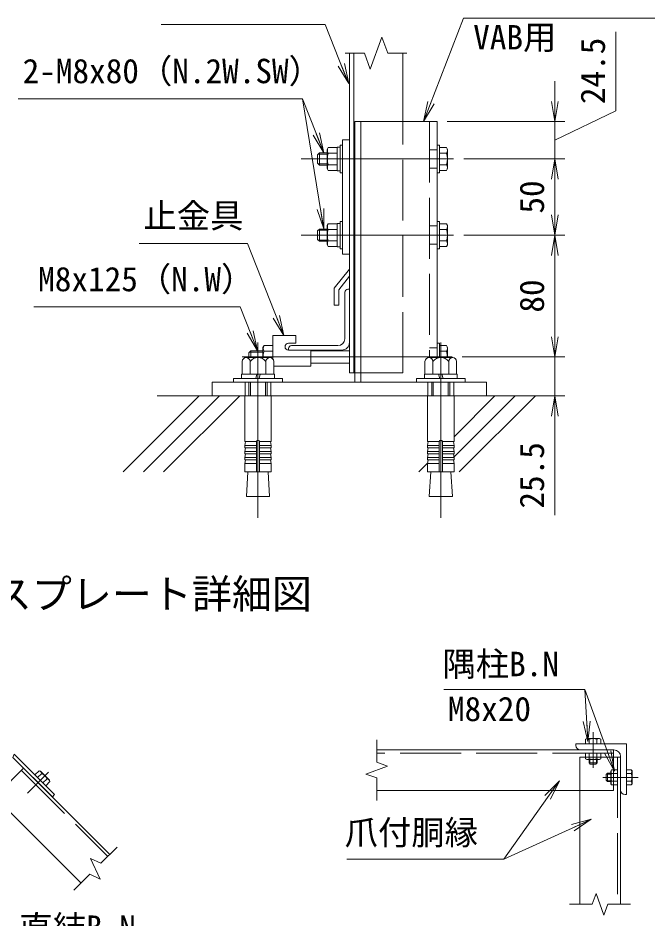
# Model space of a CAD drawing. Units: millimetres, scale not verified, with parts at other scales. Extents: x -4200 to 4200, y -2970 to 2970.
# Drawn here: x 2296 to 3536, y -241 to 1534 of the extents above; entities that cross this region are included whole.
import ezdxf
from ezdxf.enums import TextEntityAlignment as Align

# ---------------------------------------------------------------- set-up
doc = ezdxf.new("R2010")
doc.units = ezdxf.units.MM
doc.header["$LTSCALE"] = 20
doc.linetypes.add('DASHED', pattern=[7.5, 6, -1.5])
doc.linetypes.add('USER1', pattern=[50.8, 31.75, -6.35, 6.35, -6.35])
for name, color, linetype, lineweight in [('0-0_D-STR1', 1, 'Continuous', 18), ('0-1_D-BMK', 2, 'USER1', 13), ('0-2_D-STR-DIM', 7, 'Continuous', 9), ('0-3_D-STR3', 3, 'Continuous', 13), ('0-5_0', 7, 'Continuous', 9), ('0-7_D-STR-TXT', 7, 'Continuous', 9), ('0-A_D-BGD', 7, 'Continuous', 9), ('0-B_D-DCR-HCH', 7, 'Continuous', 9)]:
    doc.layers.add(name, color=color, linetype=linetype, lineweight=lineweight)
doc.layers.add('0-9_D-TTL-TXT', color=7, linetype='Continuous')
doc.styles.add('ＭＳ ゴシック', font='')
doc.styles.get('ＭＳ ゴシック').set_extended_font_data('MS Gothic')

# ---------------------------------------------------------------- blocks, each defined once
blk = doc.blocks.new('_Open')
at = {"layer": '0-5_0'}
blk.add_line((-20, 3.33), (0, 0), dxfattribs=at)
blk.add_lwpolyline([(-20, -3.33), (0, 0), (-20, 0)], dxfattribs=at)

msp = doc.modelspace()

# ---------------------------------------------------------------- linework, layer by layer
at = {"layer": '0-0_D-STR1'}
for p, q in [((2948.34, 834.74), (2948.34, 1464.65)), ((2957.34, 834.74), (2957.34, 1464.65)), ((3053.34, 1329.74), (3053.34, 1464.65)), ((2918.34, 1001.61), (2948.34, 1039.11)), ((2948.34, 1025.39), (2948.34, 1039.11)), ((2927.34, 998.24), (2948.34, 1025.39)), ((2927.34, 968.61), (2927.34, 998.24)), ((2939.34, 902.24), (2939.34, 993.74)), ((2945.34, 999.74), (2948.34, 999.74)), ((2948.34, 894.74), (2948.34, 999.74)), ((2834.34, 888.74), (2925.84, 888.74)), ((2828.34, 882.74), (2828.34, 879.74)), ((2828.34, 879.74), (2933.34, 879.74)), ((2958.84, 834.74), (2948.34, 834.74)), ((3468.13, 92.26), (3002.13, 92.26)), ((3394.13, 104.26), (3494.13, 104.26)), ((3394.13, 101.26), (3394.13, 104.26)), ((3469.13, 92.26), (3403.13, 92.26)), ((3494.13, 104.26), (3494.13, 4.26)), ((3402.13, 78.26), (3402.13, -211.74)), ((3482.13, 13.26), (3482.13, 79.26)), ((2306.97, 56.26), (2250.4, -0.3)), ((2306.97, 56.26), (2476.67, -113.44)), ((3402.13, 12.26), (3002.13, 12.26)), ((3494.13, 4.26), (3491.13, 4.26)), ((2250.4, -0.3), (2420.1, -170.01))]:
    msp.add_line(p, q, dxfattribs=at)
at = {"layer": '0-0_D-STR1', "linetype": 'DASHED'}
for p, q in [((3053.34, 834.74), (3053.34, 1329.74)), ((2958.84, 834.74), (3053.34, 834.74)), ((3468.13, 12.26), (3468.13, 92.26)), ((3468.13, 86.26), (3002.13, 86.26)), ((3476.13, 78.26), (3476.13, -211.74)), ((2302.72, 52.02), (2472.43, -117.68)), ((3468.13, 12.26), (3402.13, 12.26))]:
    msp.add_line(p, q, dxfattribs=at)
at = {"layer": '0-0_D-STR1'}
for points in [[(2927.34, 968.61), (2918.34, 968.61), (2918.34, 1001.61)], [(3402.13, 78.26), (3482.13, 78.26), (3482.13, -211.74)]]:
    msp.add_lwpolyline(points, dxfattribs=at)
for centre, radius, start, end in [((2945.34, 993.74), 6, 90, 180), ((2834.34, 882.74), 6, 90, 180), ((2925.84, 902.24), 13.5, 270, 0), ((2933.34, 894.74), 15, 270, 0), ((3403.13, 101.26), 9, 180, 270), ((3469.13, 79.26), 13, 360, 90), ((3491.13, 13.26), 9, 180, 270)]:
    msp.add_arc(centre, radius, start, end, dxfattribs=at)
at = {"layer": '0-1_D-BMK'}
for p, q in [((2853.41, 1256.24), (3153.41, 1256.24)), ((2853.41, 1106.24), (3153.41, 1106.24)), ((2768.34, 894.46), (2768.34, 549.47)), ((3128.34, 894.46), (3128.34, 549.47)), ((2737.5, 866.24), (3150.41, 866.24)), ((3428.13, 57.26), (3428.13, 127.26)), ((2356, 48.73), (2314.5, 7.23)), ((3447.13, 38.26), (3517.13, 38.26))]:
    msp.add_line(p, q, dxfattribs=at)
at = {"layer": '0-2_D-STR-DIM'}
for p, q in [((3012.38, 1496.37), (2989.3, 1432.94)), ((3023.93, 1464.65), (3012.38, 1496.37)), ((2940.09, 1464.65), (2977.75, 1464.65)), ((2989.3, 1432.94), (2977.75, 1464.65)), ((3023.93, 1464.65), (3061.59, 1464.65)), ((3352.7, 1369.74), (3352.7, 1409.74)), ((3140.84, 1329.74), (3372.7, 1329.74)), ((3352.7, 1329.74), (3352.7, 1256.24)), ((3352.7, 1329.74), (3352.7, 1256.24)), ((3173.41, 1256.24), (3372.7, 1256.24)), ((3173.41, 1256.24), (3372.7, 1256.24)), ((3352.7, 1216.24), (3352.7, 1146.24)), ((3352.7, 1216.24), (3352.7, 1176.24)), ((3173.41, 1106.24), (3372.7, 1106.24)), ((3173.41, 1106.24), (3372.7, 1106.24)), ((3352.7, 906.24), (3352.7, 1066.24)), ((3352.7, 906.24), (3352.7, 946.24)), ((3170.41, 866.24), (3372.7, 866.24)), ((3170.41, 866.24), (3372.7, 866.24)), ((3352.7, 866.24), (3352.7, 789.74)), ((3238.34, 789.74), (3372.7, 789.74)), ((3352.7, 749.74), (3352.7, 554.65)), ((3002.13, 112.52), (3002.13, 67.91)), ((3002.13, 37.13), (3002.13, -7.48)), ((2490.81, -99.3), (2459.27, -130.84)), ((2438.88, -121.33), (2457.9, -162.12)), ((2459.27, -130.84), (2438.88, -121.33)), ((2437.5, -152.61), (2405.96, -184.15)), ((2457.9, -162.12), (2437.5, -152.61)), ((3426.48, -211.74), (3434.18, -190.59)), ((3434.18, -190.59), (3449.57, -232.88)), ((3381.87, -211.74), (3426.48, -211.74)), ((3449.57, -232.88), (3457.26, -211.74)), ((3457.26, -211.74), (3501.87, -211.74))]:
    msp.add_line(p, q, dxfattribs=at)
for points in [[(3831.12, 1533.85), (3172.93, 1533.85), (3095.12, 1331.6)], [(2578.06, 1521.39), (2900.7, 1521.39), (2946.19, 1406.44)], [(3352.7, 1292.99), (3472.66, 1351.28), (3472.66, 1506.38)], [(2296.38, 1375), (2855.74, 1375), (2897.21, 1270.21)], [(2296.38, 1375), (2855.74, 1375), (2897.63, 1120.32)], [(2534.22, 1090), (2747.41, 1090), (2818.6, 910.1)], [(2326.96, 965.25), (2733.34, 965.25), (2766.97, 880.25)], [(3002.13, 67.91), (3023.28, 60.22), (2980.99, 44.83), (3002.13, 37.13)]]:
    msp.add_lwpolyline(points, dxfattribs=at)
at = {"layer": '0-3_D-STR3'}
for p, q in [((2958.84, 816.74), (2958.84, 1329.74)), ((3120.84, 1329.74), (2958.84, 1329.74)), ((2970.84, 816.74), (2970.84, 1329.74)), ((3120.84, 865.04), (3120.84, 1329.74)), ((2924.04, 1233.72), (2924.04, 1278.75)), ((2930.04, 1283.24), (2930.04, 1229.24)), ((2934.84, 1283.24), (2930.04, 1283.24)), ((3120.84, 1283.24), (3120.84, 1229.24)), ((3125.64, 1283.24), (3120.84, 1283.24)), ((3125.64, 1278.75), (3139.45, 1278.75)), ((3125.64, 1233.72), (3125.64, 1278.75)), ((3141.54, 1275.14), (3139.45, 1278.75)), ((2889.24, 1268.24), (2885.64, 1264.64)), ((2885.64, 1264.64), (2885.64, 1247.84)), ((2904.54, 1265.99), (2886.99, 1265.99)), ((2889.24, 1268.24), (2889.24, 1244.24)), ((2904.54, 1268.24), (2889.24, 1268.24)), ((2904.54, 1237.49), (2904.54, 1274.99)), ((2924.04, 1267.5), (2906.71, 1267.5)), ((3125.64, 1267.5), (3139.45, 1267.5)), ((3141.54, 1237.34), (3141.54, 1275.14)), ((2889.24, 1244.24), (2885.64, 1247.84)), ((2904.54, 1246.49), (2886.99, 1246.49)), ((2904.54, 1244.24), (2889.24, 1244.24)), ((2924.04, 1244.98), (2906.71, 1244.98)), ((3125.64, 1244.98), (3139.45, 1244.98)), ((3125.64, 1233.72), (3139.45, 1233.72)), ((3141.54, 1237.34), (3139.45, 1233.72)), ((2889.24, 1118.24), (2885.64, 1114.64)), ((2889.24, 1118.24), (2889.24, 1094.24)), ((2904.54, 1118.24), (2889.24, 1118.24)), ((2904.54, 1087.49), (2904.54, 1124.99)), ((2924.04, 1083.72), (2924.04, 1128.75)), ((2930.04, 1133.24), (2930.04, 1079.24)), ((2934.84, 1133.24), (2930.04, 1133.24)), ((3120.84, 1133.24), (3120.84, 1079.24)), ((3125.64, 1133.24), (3120.84, 1133.24)), ((3125.64, 1128.75), (3139.45, 1128.75)), ((3125.64, 1083.72), (3125.64, 1128.75)), ((3141.54, 1125.14), (3139.45, 1128.75)), ((3141.54, 1087.34), (3141.54, 1125.14)), ((2885.64, 1114.64), (2885.64, 1097.84)), ((2904.54, 1115.99), (2886.99, 1115.99)), ((2924.04, 1117.5), (2906.71, 1117.5)), ((3125.64, 1117.5), (3139.45, 1117.5)), ((2889.24, 1094.24), (2885.64, 1097.84)), ((2904.54, 1096.49), (2886.99, 1096.49)), ((2904.54, 1094.24), (2889.24, 1094.24)), ((2924.04, 1094.98), (2906.71, 1094.98)), ((3125.64, 1094.98), (3139.45, 1094.98)), ((3125.64, 1083.72), (3139.45, 1083.72)), ((3141.54, 1087.34), (3139.45, 1083.72)), ((2797.59, 908.24), (2842.59, 908.24)), ((2797.59, 862.38), (2797.59, 908.24)), ((2842.59, 893.24), (2842.59, 908.24)), ((2797.59, 862.38), (2797.59, 888.76)), ((2828.34, 893.24), (2842.59, 893.24)), ((3120.84, 893.24), (3120.84, 865.04)), ((3125.64, 893.24), (3120.84, 893.24)), ((3125.64, 893.24), (3125.64, 865.04)), ((3125.64, 888.76), (3139.45, 888.76)), ((3125.64, 865.04), (3125.64, 888.76)), ((3141.54, 885.14), (3139.45, 888.76)), ((2754.24, 878.24), (2750.64, 874.64)), ((2750.64, 874.64), (2750.64, 865.04)), ((2778.09, 875.99), (2751.99, 875.99)), ((2754.24, 878.24), (2754.24, 865.04)), ((2778.09, 878.24), (2754.24, 878.24)), ((2778.09, 865.04), (2778.09, 884.99)), ((2797.59, 877.5), (2780.26, 877.5)), ((2828.34, 879.74), (2872.59, 879.74)), ((2872.59, 848.24), (2872.59, 879.74)), ((2948.34, 878.24), (2872.59, 878.24)), ((3125.64, 877.5), (3139.45, 877.5)), ((3141.54, 865.04), (3141.54, 885.14)), ((2948.34, 854.24), (2872.59, 854.24)), ((2799.52, 848.24), (2872.59, 848.24)), ((3102.39, 789.74), (3154.29, 789.74)), ((3415.53, 114.86), (3413.12, 113.47)), ((3413.12, 104.26), (3413.12, 113.47)), ((3440.73, 114.86), (3415.53, 114.86)), ((3420.63, 104.26), (3420.63, 113.47)), ((3435.64, 104.26), (3435.64, 113.47)), ((3440.73, 114.86), (3443.14, 113.47)), ((3443.14, 104.26), (3443.14, 113.47)), ((3443.14, 104.26), (3413.12, 104.26)), ((2285.75, 77.48), (2363.54, -0.3)), ((3413.12, 86.26), (3413.12, 74.71)), ((3413.12, 86.26), (3443.14, 86.26)), ((3413.12, 74.71), (3415.63, 73.26)), ((3415.63, 73.26), (3440.63, 73.26)), ((3420.13, 73.26), (3420.13, 66.66)), ((3420.63, 86.26), (3420.63, 74.71)), ((3421.63, 73.26), (3421.63, 65.16)), ((3434.63, 73.26), (3434.63, 65.16)), ((3435.64, 86.26), (3435.64, 74.71)), ((3436.13, 73.26), (3436.13, 66.66)), ((3443.14, 74.71), (3440.63, 73.26)), ((3443.14, 86.26), (3443.14, 74.71)), ((3433.73, 64.26), (3422.53, 64.26)), ((3436.13, 66.66), (3433.73, 64.26)), ((3476.13, 23.25), (3476.13, 53.27)), ((3494.13, 53.27), (3503.34, 53.27)), ((3494.13, 53.27), (3494.13, 23.25)), ((3504.73, 50.86), (3503.34, 53.27)), ((2329.16, 43.12), (2337.33, 51.29)), ((2334.47, 37.81), (2342.64, 45.98)), ((2337.33, 51.29), (2340.13, 50.54)), ((2340.13, 50.54), (2357.81, 32.86)), ((3456.53, 46.26), (3454.13, 43.86)), ((3454.13, 43.86), (3454.13, 32.66)), ((3463.13, 44.76), (3455.03, 44.76)), ((3456.53, 46.26), (3456.53, 30.26)), ((3463.13, 46.26), (3456.53, 46.26)), ((3463.13, 25.76), (3463.13, 50.76)), ((3476.13, 45.77), (3464.58, 45.77)), ((3494.13, 45.77), (3503.34, 45.77)), ((3504.73, 50.86), (3504.73, 25.66)), ((2345.08, 27.2), (2353.25, 35.37)), ((3456.53, 30.26), (3454.13, 32.66)), ((3463.13, 31.76), (3455.03, 31.76)), ((3463.13, 30.26), (3456.53, 30.26)), ((3476.13, 30.76), (3464.58, 30.76)), ((3494.13, 30.76), (3503.34, 30.76)), ((3494.13, 23.25), (3503.34, 23.25)), ((3504.73, 25.66), (3503.34, 23.25)), ((2363.54, -0.3), (2368.06, 4.22))]:
    msp.add_line(p, q, dxfattribs=at)
at = {"layer": '0-3_D-STR3', "linetype": 'DASHED'}
for p, q in [((3105.84, 1329.74), (3105.84, 864.99)), ((3105.84, 1274.24), (3120.84, 1274.24)), ((3105.84, 1238.24), (3120.84, 1238.24)), ((3105.84, 1124.24), (3120.84, 1124.24)), ((3105.84, 1088.24), (3120.84, 1088.24)), ((3105.84, 884.24), (3120.84, 884.24)), ((2742.84, 789.74), (2742.84, 816.74)), ((2793.87, 789.74), (2793.87, 816.74)), ((3102.81, 789.74), (3102.81, 816.74)), ((3153.84, 789.74), (3153.84, 816.74))]:
    msp.add_line(p, q, dxfattribs=at)
at = {"layer": '0-3_D-STR3', "lineweight": 18}
for p, q in [((2737.16, 832.64), (2737.16, 857.54)), ((2744.96, 865.04), (2791.72, 865.04)), ((2786.34, 865.04), (2750.34, 865.04)), ((2752.75, 832.64), (2752.75, 857.54)), ((2783.93, 832.64), (2783.93, 857.54)), ((2799.52, 857.54), (2799.52, 832.64)), ((3097.16, 857.54), (3097.16, 832.64)), ((3151.72, 865.04), (3104.96, 865.04)), ((3112.75, 832.64), (3112.75, 857.54)), ((3143.93, 832.64), (3143.93, 857.54)), ((3159.52, 832.64), (3159.52, 857.54)), ((2720.34, 816.74), (2720.34, 823.64)), ((2720.34, 823.64), (2816.34, 823.64)), ((2816.34, 816.74), (2720.34, 816.74)), ((2736.09, 832.64), (2800.59, 832.64)), ((2736.09, 823.64), (2736.09, 832.64)), ((2800.59, 823.64), (2736.09, 823.64)), ((2799.52, 832.64), (2737.16, 832.64)), ((2750.33, 789.74), (2750.33, 816.74)), ((2753.57, 789.74), (2753.57, 816.74)), ((2763.84, 823.64), (2766.25, 832.64)), ((2772.84, 832.64), (2770.43, 823.64)), ((2783.09, 789.74), (2783.09, 816.74)), ((2786.33, 816.74), (2786.33, 789.74)), ((2800.59, 832.64), (2800.59, 823.64)), ((2816.34, 823.64), (2816.34, 816.74)), ((3080.34, 823.64), (3080.34, 816.74)), ((3176.34, 823.64), (3080.34, 823.64)), ((3080.34, 816.74), (3176.34, 816.74)), ((3160.59, 832.64), (3096.09, 832.64)), ((3096.09, 832.64), (3096.09, 823.64)), ((3096.09, 823.64), (3160.59, 823.64)), ((3097.16, 832.64), (3159.52, 832.64)), ((3110.35, 816.74), (3110.35, 789.74)), ((3113.59, 789.74), (3113.59, 816.74)), ((3123.84, 832.64), (3126.25, 823.64)), ((3132.84, 823.64), (3130.43, 832.64)), ((3143.11, 789.74), (3143.11, 816.74)), ((3146.35, 789.74), (3146.35, 816.74)), ((3160.59, 823.64), (3160.59, 832.64)), ((3176.34, 816.74), (3176.34, 823.64)), ((2742.39, 789.74), (2742.39, 699.63)), ((2794.29, 789.74), (2794.29, 699.63)), ((3102.39, 789.74), (3102.39, 699.63)), ((3154.29, 789.74), (3154.29, 699.63)), ((2765.34, 699.63), (2742.39, 699.63)), ((2742.39, 692.13), (2743.69, 699.52)), ((2742.39, 692.13), (2765.34, 692.13)), ((2742.39, 692.13), (2742.39, 687.63)), ((2765.34, 699.63), (2765.34, 639.74)), ((2771.34, 699.63), (2771.34, 639.74)), ((2771.34, 699.63), (2794.29, 699.63)), ((2794.29, 692.13), (2771.34, 692.13)), ((2794.29, 692.13), (2792.99, 699.52)), ((2794.29, 692.13), (2794.29, 687.63)), ((3125.34, 699.63), (3102.39, 699.63)), ((3102.39, 692.13), (3103.69, 699.52)), ((3102.39, 692.13), (3125.34, 692.13)), ((3102.39, 692.13), (3102.39, 687.63)), ((3125.34, 699.63), (3125.34, 639.74)), ((3131.34, 699.63), (3154.29, 699.63)), ((3131.34, 699.63), (3131.34, 639.74)), ((3154.29, 692.13), (3131.34, 692.13)), ((3154.29, 692.13), (3152.99, 699.52)), ((3154.29, 692.13), (3154.29, 687.63)), ((2742.39, 687.63), (2765.34, 687.63)), ((2742.39, 680.13), (2743.69, 687.52)), ((2742.39, 680.13), (2765.34, 680.13)), ((2742.39, 680.13), (2742.39, 675.63)), ((2742.39, 675.63), (2765.34, 675.63)), ((2742.39, 668.13), (2743.69, 675.52)), ((2794.29, 687.63), (2771.34, 687.63)), ((2794.29, 680.13), (2771.34, 680.13)), ((2794.29, 675.63), (2771.34, 675.63)), ((2794.29, 680.13), (2792.99, 687.52)), ((2794.29, 668.13), (2792.99, 675.52)), ((2794.29, 680.13), (2794.29, 675.63)), ((3102.39, 687.63), (3125.34, 687.63)), ((3102.39, 680.13), (3103.69, 687.52)), ((3102.39, 680.13), (3125.34, 680.13)), ((3102.39, 680.13), (3102.39, 675.63)), ((3102.39, 675.63), (3125.34, 675.63)), ((3102.39, 668.13), (3103.69, 675.52)), ((3154.29, 687.63), (3131.34, 687.63)), ((3154.29, 680.13), (3131.34, 680.13)), ((3154.29, 675.63), (3131.34, 675.63)), ((3154.29, 680.13), (3152.99, 687.52)), ((3154.29, 668.13), (3152.99, 675.52)), ((3154.29, 680.13), (3154.29, 675.63)), ((2742.39, 668.13), (2765.34, 668.13)), ((2742.39, 668.13), (2742.39, 663.63)), ((2742.39, 663.63), (2765.34, 663.63)), ((2742.39, 656.24), (2743.69, 663.63)), ((2794.29, 668.13), (2771.34, 668.13)), ((2794.29, 663.63), (2771.34, 663.63)), ((2794.29, 656.24), (2792.99, 663.63)), ((2794.29, 668.13), (2794.29, 663.63)), ((3102.39, 668.13), (3125.34, 668.13)), ((3102.39, 668.13), (3102.39, 663.63)), ((3102.39, 656.24), (3103.69, 663.63)), ((3102.39, 663.63), (3125.34, 663.63)), ((3154.29, 668.13), (3131.34, 668.13)), ((3154.29, 663.63), (3131.34, 663.63)), ((3154.29, 656.24), (3152.99, 663.63)), ((3154.29, 668.13), (3154.29, 663.63)), ((2742.39, 656.24), (2765.34, 656.24)), ((2742.39, 656.24), (2742.39, 639.74)), ((2794.29, 639.74), (2742.39, 639.74)), ((2748.35, 639.74), (2745.6, 591.44)), ((2794.29, 656.24), (2771.34, 656.24)), ((2788.33, 639.74), (2791.08, 591.44)), ((2794.29, 656.24), (2794.29, 639.74)), ((3102.39, 656.24), (3125.34, 656.24)), ((3102.39, 656.24), (3102.39, 639.74)), ((3102.39, 639.74), (3154.29, 639.74)), ((3108.35, 639.74), (3105.6, 591.44)), ((3154.29, 656.24), (3131.34, 656.24)), ((3148.33, 639.74), (3151.08, 591.44)), ((3154.29, 656.24), (3154.29, 639.74)), ((2745.6, 591.44), (2791.08, 591.44)), ((3151.08, 591.44), (3105.6, 591.44))]:
    msp.add_line(p, q, dxfattribs=at)
at = {"layer": '0-3_D-STR3'}
for points in [[(2924.04, 1278.75), (2906.71, 1278.75), (2904.54, 1274.99)], [(2934.84, 1283.24), (2934.84, 1229.24), (2930.04, 1229.24)], [(3125.64, 1283.24), (3125.64, 1229.24), (3120.84, 1229.24)], [(2924.04, 1233.72), (2906.71, 1233.72), (2904.54, 1237.49)], [(2924.04, 1128.75), (2906.71, 1128.75), (2904.54, 1124.99)], [(2934.84, 1133.24), (2934.84, 1079.24), (2930.04, 1079.24)], [(3125.64, 1133.24), (3125.64, 1079.24), (3120.84, 1079.24)], [(2924.04, 1083.72), (2906.71, 1083.72), (2904.54, 1087.49)], [(2797.59, 888.76), (2780.26, 888.76), (2778.09, 884.99)], [(2285.75, 77.48), (2288.4, 83.88), (2368.06, 4.22)], [(3436.13, 66.66), (3420.13, 66.66), (3422.53, 64.26)], [(3476.13, 53.27), (3464.58, 53.27), (3463.13, 50.76)], [(2350.39, 21.89), (2358.56, 30.06), (2357.81, 32.86)], [(3476.13, 23.25), (3464.58, 23.25), (3463.13, 25.76)]]:
    msp.add_lwpolyline(points, dxfattribs=at)
for points in [[(2924.04, 1279.34), (2930.04, 1279.34), (2930.04, 1233.14), (2924.04, 1233.14)], [(2948.34, 1293.74), (2934.84, 1293.74), (2934.84, 1068.74), (2948.34, 1068.74)], [(2924.04, 1129.34), (2930.04, 1129.34), (2930.04, 1083.14), (2924.04, 1083.14)], [(3218.34, 789.74), (2678.34, 789.74), (2678.34, 816.74), (3218.34, 816.74)]]:
    msp.add_lwpolyline(points, close=True, dxfattribs=at)
for centre, radius, start, end in [((2914.94, 1273.13), 9.97, 145.61586, 214.38414), ((3131.23, 1273.13), 9.97, 325.61585, 34.38415), ((2942.23, 1256.24), 37.26, 162.4121, 197.5879), ((3103.93, 1256.24), 37.26, 342.4121, 17.5879), ((2914.94, 1239.35), 9.97, 145.61584, 214.38415), ((3131.23, 1239.35), 9.97, 325.61585, 34.38415), ((2914.94, 1123.13), 9.97, 145.61586, 214.38414), ((3131.23, 1123.13), 9.97, 325.61585, 34.38415), ((2942.23, 1106.24), 37.26, 162.4121, 197.5879), ((3103.93, 1106.24), 37.26, 342.4121, 17.5879), ((2914.94, 1089.35), 9.97, 145.61584, 214.38415), ((3131.23, 1089.35), 9.97, 325.61585, 34.38415), ((2788.49, 883.13), 9.97, 145.61586, 214.38414), ((2828.34, 886.49), 6.75, 90, 270), ((3131.23, 883.13), 9.97, 325.61585, 34.38415), ((2815.78, 866.24), 37.26, 162.4121, 181.84567), ((3103.93, 866.24), 37.26, 358.15433, 17.5879), ((3416.87, 107.99), 6.64, 55.61585, 124.38415), ((3428.13, 89.79), 24.84, 72.4121, 107.5879), ((3439.39, 107.99), 6.64, 55.61585, 124.38415), ((3416.87, 80.2), 6.64, 235.61585, 304.38416), ((3428.13, 98.39), 24.84, 252.4121, 287.5879), ((3439.39, 80.2), 6.64, 235.61586, 304.38414), ((3470.07, 49.52), 6.64, 145.61586, 214.38414), ((3497.86, 49.52), 6.64, 325.61585, 34.38415), ((2336.11, 44.76), 6.64, 10.61584, 79.38415), ((2331.2, 23.93), 24.84, 27.4121, 62.5879), ((3488.26, 38.26), 24.84, 162.4121, 197.5879), ((3479.66, 38.26), 24.84, 342.4121, 17.5879), ((2352.03, 28.83), 6.64, 10.61586, 79.38414), ((3470.07, 27), 6.64, 145.61584, 214.38415), ((3497.86, 27), 6.64, 325.61585, 34.38415)]:
    msp.add_arc(centre, radius, start, end, dxfattribs=at)
at = {"layer": '0-3_D-STR3', "lineweight": 18}
for centre, radius, start, end in [((2744.96, 857.24), 7.8, 2.20423, 177.79577), ((2768.34, 845.09), 19.95, 38.61324, 141.38676), ((2791.72, 857.24), 7.8, 2.20423, 177.79577), ((3104.96, 857.24), 7.8, 2.20423, 177.79577), ((3128.34, 845.09), 19.95, 38.61324, 141.38676), ((3151.72, 857.24), 7.8, 2.20423, 177.79577), ((2768.34, 699.63), 3, 0, 180), ((3128.34, 699.63), 3, 0, 180)]:
    msp.add_arc(centre, radius, start, end, dxfattribs=at)
at = {"layer": '0-7_D-STR-TXT'}
for p, q in [((3411.76, 211.02), (3417.8, 110.6)), ((3252.13, -122.81), (3422.81, -45.04))]:
    msp.add_line(p, q, dxfattribs=at)
for points in [[(3134.44, 211.02), (3411.76, 211.02), (3469.69, 52.66)], [(2943.09, -122.81), (3252.13, -122.81), (3360.63, 29.86)]]:
    msp.add_lwpolyline(points, dxfattribs=at)
at = {"layer": '0-A_D-BGD'}
msp.add_line((3327.06, 789.74), (2569.62, 789.74), dxfattribs=at)
at = {"layer": '0-B_D-DCR-HCH'}
for p, q in [((2502.88, 639.74), (2652.88, 789.74)), ((2542.66, 639.74), (2692.66, 789.74)), ((2582.43, 639.74), (2732.43, 789.74)), ((3154.1, 669.19), (3274.65, 789.74)), ((3154.29, 709.16), (3234.88, 789.74)), ((3164.43, 639.74), (3314.43, 789.74)), ((3084.88, 639.74), (3102.61, 657.47))]:
    msp.add_line(p, q, dxfattribs=at)

# ---------------------------------------------------------------- block references
at = {"layer": '0-2_D-STR-DIM', "xscale": 2, "yscale": 2}
for p, rotation in [((2946.92, 1404.58), 291.591), ((3094.4, 1329.74), 248.95617), ((3352.7, 1329.74), 270), ((2897.95, 1268.35), 291.591), ((3352.7, 1256.24), 90), ((3352.7, 1256.24), 90), ((2897.95, 1118.35), 279.33875), ((3352.7, 1106.24), 270), ((3352.7, 1106.24), 90), ((2819.34, 908.24), 291.591), ((2767.71, 878.39), 291.591), ((3352.7, 866.24), 270), ((3352.7, 866.24), 270), ((3352.7, 789.74), 90)]:
    msp.add_blockref('_Open', p, dxfattribs=dict(at, rotation=rotation))
at = {"layer": '0-7_D-STR-TXT', "xscale": 2, "yscale": 2}
for p, rotation in [((3417.92, 108.6), 273.44298), ((3470.38, 50.78), 290.09456), ((3361.79, 31.49), 54.59875), ((3424.63, -44.21), 24.49506)]:
    msp.add_blockref('_Open', p, dxfattribs=dict(at, rotation=rotation))

# ---------------------------------------------------------------- texts
at = {"layer": '0-2_D-STR-DIM', "style": 'ＭＳ ゴシック'}
for s, p in [('24.5', (3465.92, 1364.23)), ('50', (3345.95, 1148.61)), ('80', (3345.95, 953.62)), ('25.5', (3345.95, 567.59))]:
    msp.add_text(s, height=48.09, rotation=90, dxfattribs=at).set_placement(p, align=Align.BOTTOM_LEFT)
at = {"layer": '0-7_D-STR-TXT', "style": 'ＭＳ ゴシック'}
for s, p in [('VAB用', (3192.1, 1457.49)), ('2-M8x80（N.2W.SW）', (2305.01, 1391.01)), ('止金具', (2542.85, 1106.01)), ('M8x125（N.W）', (2335.59, 981.26)), ('隅柱B.N', (3131.65, 223.1)), ('M8x20', (3142.34, 134.61)), ('爪付胴縁', (2939.03, -108.83)), ('直結B.N', (2298.55, -296.26))]:
    msp.add_text(s, height=48.09, dxfattribs=at).set_placement(p, align=Align.BOTTOM_LEFT)
at = {"layer": '0-9_D-TTL-TXT', "style": 'ＭＳ ゴシック'}
msp.add_text('主柱後付ベースプレート詳細図', height=57.77, dxfattribs=at).set_placement((1771.5, 353.28), align=Align.BOTTOM_LEFT)

doc.saveas('drawing.dxf')
